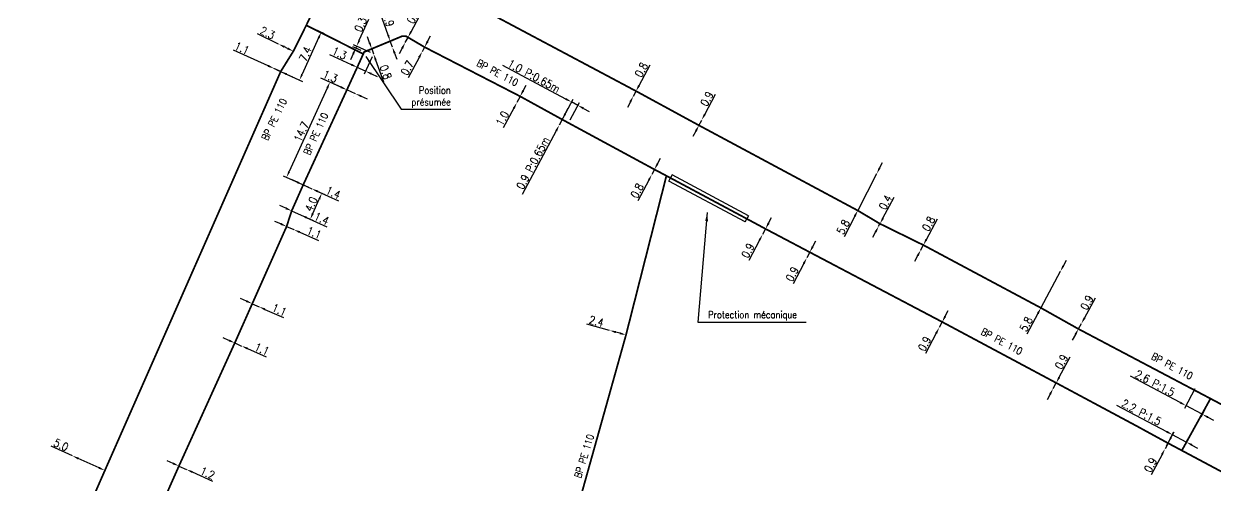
# Model space of a CAD drawing. Header units: millimetres. Extents: x 184998 to 186003, y 126995 to 128002.
# Drawn here: x 185366.9 to 185534.4, y 127104.7 to 127169.5 of the extents above; entities that cross this region are included whole.
import ezdxf
from ezdxf.enums import TextEntityAlignment as Align

# ---------------------------------------------------------------- set-up
doc = ezdxf.new("R2010")
doc.units = ezdxf.units.MM
doc.header["$PDMODE"] = 34
doc.linetypes.add('L_25_PE', pattern=[2000, 1000, 1000])
doc.layers.get('DEFPOINTS').update_dxf_attribs({"linetype": 'CONTINUOUS'})
doc.layers.add('L_150', color=1, linetype='CONTINUOUS')
doc.layers.add('L_420', color=7, linetype='CONTINUOUS')
doc.styles.get("Standard").update_dxf_attribs({"font": 'romans.shx', "width": 0.85})
doc.dimstyles.get("Standard").update_dxf_attribs({"dimtxt": 1.5, "dimasz": 1.2, "dimexe": 0.625, "dimexo": 0.625, "dimgap": 0.25, "dimtad": 1, "dimdec": 1, "dimzin": 0, "dimdsep": 46, "dimtxsty": 'Standard', "dimcen": -0.5, "dimadec": 0, "dimazin": 0, "dimtfac": 1, "dimtdec": 1, "dimtmove": 0, "dimatfit": 3, "dimfxl": 0, "dimtolj": 1, "dimtzin": 0, "dimarcsym": 0})

# ---------------------------------------------------------------- blocks, each defined once
blk = doc.blocks.new('*D859')
at = {"layer": 'DEFPOINTS', "color": 0, "linetype": 'Continuous', "transparency": 16777216}
for p in [(185449.23, 127126.46), (185449.23, 127126.46), (185451.54, 127125.82)]:
    blk.add_point(p, dxfattribs=at)
at = {"layer": 'L_150', "color": 0, "linetype": 'Continuous', "lineweight": -2, "transparency": 16777216}
for p, q in [((185449.23, 127126.46), (185446.02, 127127.34)), ((185450.67, 127126.06), (185450.1, 127126.22))]:
    blk.add_line(p, q, dxfattribs=at)
at = {"layer": 'L_150', "color": 0, "linetype": 'Continuous', "transparency": 16777216}
for points in [[(185450.14, 127126.36), (185450.06, 127126.07), (185449.23, 127126.46)], [(185450.71, 127126.2), (185450.63, 127125.91), (185451.54, 127125.82)]]:
    blk.add_solid(points, dxfattribs=at)
at = {"layer": 'L_150', "color": 0, "linetype": 'Continuous', "transparency": 16777216, "insert": (185447.39, 127127.74), "char_height": 1.125, "attachment_point": 5, "rotation": 344.6315}
blk.add_mtext('\\A1;2.4', dxfattribs=at)
blk = doc.blocks.new('*D1019')
at = {"layer": 'DEFPOINTS', "color": 0, "linetype": 'Continuous', "transparency": 16777216}
for p in [(185402.69, 127166.69), (185402.69, 127166.69), (185404.77, 127165.69)]:
    blk.add_point(p, dxfattribs=at)
at = {"layer": 'L_150', "color": 0, "linetype": 'Continuous', "lineweight": -2, "transparency": 16777216}
for p, q in [((185402.69, 127166.69), (185399.74, 127168.11)), ((185403.95, 127166.08), (185403.5, 127166.3))]:
    blk.add_line(p, q, dxfattribs=at)
at = {"layer": 'L_150', "color": 0, "linetype": 'Continuous', "transparency": 16777216}
for points in [[(185403.57, 127166.43), (185403.44, 127166.16), (185402.69, 127166.69)], [(185404.02, 127166.21), (185403.89, 127165.94), (185404.77, 127165.69)]]:
    blk.add_solid(points, dxfattribs=at)
at = {"layer": 'L_150', "color": 0, "linetype": 'Continuous', "transparency": 16777216, "insert": (185401.14, 127168.27), "char_height": 1.125, "attachment_point": 5, "rotation": 334.3141}
blk.add_mtext('\\A1;2.3', dxfattribs=at)
blk = doc.blocks.new('*D1021')
at = {"layer": 'DEFPOINTS', "color": 0, "linetype": 'Continuous', "transparency": 16777216}
for p in [(185406.55, 127169.34), (185402.04, 127163.26), (185405.64, 127161.63)]:
    blk.add_point(p, dxfattribs=at)
at = {"layer": 'L_150', "color": 0, "linetype": 'Continuous', "lineweight": -2, "transparency": 16777216}
for p, q in [((185406.98, 127169.14), (185409.12, 127168.18)), ((185408.32, 127167.55), (185406.01, 127162.45)), ((185402.46, 127163.07), (185406.06, 127161.44))]:
    blk.add_line(p, q, dxfattribs=at)
at = {"layer": 'L_150', "color": 0, "linetype": 'Continuous', "transparency": 16777216}
for points in [[(185408.18, 127167.61), (185408.46, 127167.49), (185408.69, 127168.37)], [(185405.87, 127162.51), (185406.14, 127162.39), (185405.64, 127161.63)]]:
    blk.add_solid(points, dxfattribs=at)
at = {"layer": 'L_150', "color": 0, "linetype": 'Continuous', "transparency": 16777216, "insert": (185406.47, 127165.29), "char_height": 1.125, "attachment_point": 5, "rotation": 65.6137}
blk.add_mtext('\\A1;7.4', dxfattribs=at)
blk = doc.blocks.new('*D1022')
at = {"layer": 'DEFPOINTS', "color": 0, "linetype": 'Continuous', "transparency": 16777216}
for p in [(185402.04, 127163.26), (185402.04, 127163.26), (185402.99, 127162.83)]:
    blk.add_point(p, dxfattribs=at)
at = {"layer": 'L_150', "color": 0, "linetype": 'Continuous', "lineweight": -2, "transparency": 16777216}
for p, q in [((185401.22, 127163.63), (185396.34, 127165.84)), ((185402.99, 127162.83), (185402.04, 127163.26)), ((185403.81, 127162.46), (185404.63, 127162.08))]:
    blk.add_line(p, q, dxfattribs=at)
at = {"layer": 'L_150', "color": 0, "linetype": 'Continuous', "transparency": 16777216}
for points in [[(185401.28, 127163.77), (185401.15, 127163.5), (185402.04, 127163.26)], [(185403.87, 127162.59), (185403.75, 127162.32), (185402.99, 127162.83)]]:
    blk.add_solid(points, dxfattribs=at)
at = {"layer": 'L_150', "color": 0, "linetype": 'Continuous', "transparency": 16777216, "insert": (185397.55, 127166.12), "char_height": 1.125, "attachment_point": 5, "rotation": 335.6137}
blk.add_mtext('\\A1;1.1', dxfattribs=at)
blk = doc.blocks.new('*D1023')
at = {"layer": 'DEFPOINTS', "color": 0, "linetype": 'Continuous', "transparency": 16777216}
for p in [(185373.71, 127108.83), (185373.71, 127108.83), (185378.27, 127106.78)]:
    blk.add_point(p, dxfattribs=at)
at = {"layer": 'L_150', "color": 0, "linetype": 'Continuous', "lineweight": -2, "transparency": 16777216}
for p, q in [((185373.71, 127108.83), (185370.72, 127110.17)), ((185377.45, 127107.15), (185374.53, 127108.46))]:
    blk.add_line(p, q, dxfattribs=at)
at = {"layer": 'L_150', "color": 0, "linetype": 'Continuous', "transparency": 16777216}
for points in [[(185374.59, 127108.59), (185374.47, 127108.32), (185373.71, 127108.83)], [(185377.51, 127107.28), (185377.39, 127107.01), (185378.27, 127106.78)]]:
    blk.add_solid(points, dxfattribs=at)
at = {"layer": 'L_150', "color": 0, "linetype": 'Continuous', "transparency": 16777216, "insert": (185372.11, 127110.37), "char_height": 1.125, "attachment_point": 5, "rotation": 335.8334}
blk.add_mtext('\\A1;5.0', dxfattribs=at)
blk = doc.blocks.new('*D1028')
at = {"layer": 'DEFPOINTS', "color": 0, "linetype": 'Continuous', "transparency": 16777216}
for p in [(185413.67, 127166.4), (185414.73, 127165.58), (185416.04, 127165.31)]:
    blk.add_point(p, dxfattribs=at)
at = {"layer": 'L_150', "color": 0, "linetype": 'Continuous', "lineweight": -2, "transparency": 16777216}
for p, q in [((185414.04, 127167.22), (185415.4, 127170.2)), ((185414.31, 127165.77), (185413.12, 127166.32)), ((185415.61, 127165.51), (185413.24, 127166.59)), ((185413.54, 127166.12), (185413.67, 127166.4)), ((185413.17, 127165.3), (185412.8, 127164.49))]:
    blk.add_line(p, q, dxfattribs=at)
at = {"layer": 'L_150', "color": 0, "linetype": 'Continuous', "transparency": 16777216}
for points in [[(185413.91, 127167.28), (185414.18, 127167.15), (185413.67, 127166.4)], [(185413.03, 127165.37), (185413.31, 127165.24), (185413.54, 127166.12)]]:
    blk.add_solid(points, dxfattribs=at)
at = {"layer": 'L_150', "color": 0, "linetype": 'Continuous', "transparency": 16777216, "insert": (185414.23, 127169.43), "char_height": 1.125, "attachment_point": 5, "rotation": 65.4596}
blk.add_mtext('\\A1;0.3', dxfattribs=at)
blk = doc.blocks.new('*D1029')
at = {"layer": 'DEFPOINTS', "color": 0, "linetype": 'Continuous', "transparency": 16777216}
for p in [(185414.61, 127165.3), (185416.04, 127165.31), (185414.93, 127162.88)]:
    blk.add_point(p, dxfattribs=at)
at = {"layer": 'L_150', "color": 0, "linetype": 'Continuous', "lineweight": -2, "transparency": 16777216}
for p, q in [((185412.93, 127163.79), (185409.91, 127165.17)), ((185414.41, 127164.88), (185413.55, 127162.99)), ((185415.85, 127164.89), (185414.73, 127162.45)), ((185414.93, 127162.88), (185413.75, 127163.42)), ((185415.75, 127162.51), (185416.57, 127162.13))]:
    blk.add_line(p, q, dxfattribs=at)
at = {"layer": 'L_150', "color": 0, "linetype": 'Continuous', "transparency": 16777216}
for points in [[(185412.99, 127163.93), (185412.87, 127163.66), (185413.75, 127163.42)], [(185415.81, 127162.64), (185415.69, 127162.37), (185414.93, 127162.88)]]:
    blk.add_solid(points, dxfattribs=at)
at = {"layer": 'L_150', "color": 0, "linetype": 'Continuous', "transparency": 16777216, "insert": (185411.24, 127165.39), "char_height": 1.125, "attachment_point": 5, "rotation": 335.4596}
blk.add_mtext('\\A1;1.3', dxfattribs=at)
blk = doc.blocks.new('*D1030')
at = {"layer": 'DEFPOINTS', "color": 0, "linetype": 'Continuous', "transparency": 16777216}
for p in [(185415.79, 127166.02), (185416.04, 127165.31), (185416.04, 127165.31)]:
    blk.add_point(p, dxfattribs=at)
at = {"layer": 'L_150', "color": 0, "linetype": 'Continuous', "lineweight": -2, "transparency": 16777216}
for p, q in [((185415.49, 127166.87), (185415.19, 127167.72)), ((185415.79, 127166.02), (185416.04, 127165.31)), ((185416.34, 127164.47), (185417.44, 127161.38))]:
    blk.add_line(p, q, dxfattribs=at)
at = {"layer": 'L_150', "color": 0, "linetype": 'Continuous', "transparency": 16777216}
for points in [[(185415.63, 127166.92), (185415.35, 127166.82), (185415.79, 127166.02)], [(185416.48, 127164.52), (185416.2, 127164.41), (185416.04, 127165.31)]]:
    blk.add_solid(points, dxfattribs=at)
at = {"layer": 'L_150', "color": 0, "linetype": 'Continuous', "transparency": 16777216, "insert": (185417.75, 127162.75), "char_height": 1.125, "attachment_point": 5, "rotation": 289.5644}
blk.add_mtext('\\A1;0.8', dxfattribs=at)
blk = doc.blocks.new('*D1031')
at = {"layer": 'DEFPOINTS', "color": 0, "linetype": 'Continuous', "transparency": 16777216}
for p in [(185420.89, 127167.63), (185420.49, 127166.9), (185420.49, 127166.9)]:
    blk.add_point(p, dxfattribs=at)
at = {"layer": 'L_150', "color": 0, "linetype": 'Continuous', "lineweight": -2, "transparency": 16777216}
for p, q in [((185421.31, 127168.42), (185422.87, 127171.3)), ((185420.49, 127166.9), (185420.89, 127167.63)), ((185420.07, 127166.1), (185419.64, 127165.31))]:
    blk.add_line(p, q, dxfattribs=at)
at = {"layer": 'L_150', "color": 0, "linetype": 'Continuous', "transparency": 16777216}
for points in [[(185421.18, 127168.49), (185421.44, 127168.35), (185420.89, 127167.63)], [(185419.93, 127166.17), (185420.2, 127166.03), (185420.49, 127166.9)]]:
    blk.add_solid(points, dxfattribs=at)
at = {"layer": 'L_150', "color": 0, "linetype": 'Continuous', "transparency": 16777216, "insert": (185421.64, 127170.61), "char_height": 1.125, "attachment_point": 5, "rotation": 61.6912}
blk.add_mtext('\\A1;0.8', dxfattribs=at)
blk = doc.blocks.new('*D1032')
at = {"layer": 'DEFPOINTS', "color": 0, "linetype": 'Continuous', "transparency": 16777216}
for p in [(185418.39, 127167.1), (185418.69, 127166.26), (185418.69, 127166.26)]:
    blk.add_point(p, dxfattribs=at)
at = {"layer": 'L_150', "color": 0, "linetype": 'Continuous', "lineweight": -2, "transparency": 16777216}
for p, q in [((185418.09, 127167.95), (185417.01, 127171)), ((185418.69, 127166.26), (185418.39, 127167.1)), ((185419, 127165.41), (185419.3, 127164.56))]:
    blk.add_line(p, q, dxfattribs=at)
at = {"layer": 'L_150', "color": 0, "linetype": 'Continuous', "transparency": 16777216}
for points in [[(185418.23, 127168), (185417.95, 127167.9), (185418.39, 127167.1)], [(185419.14, 127165.46), (185418.85, 127165.36), (185418.69, 127166.26)]]:
    blk.add_solid(points, dxfattribs=at)
at = {"layer": 'L_150', "color": 0, "linetype": 'Continuous', "transparency": 16777216, "insert": (185418.11, 127170.15), "char_height": 1.125, "attachment_point": 5, "rotation": 289.5644}
blk.add_mtext('\\A1;0.9', dxfattribs=at)
blk = doc.blocks.new('*D1033')
at = {"layer": 'DEFPOINTS', "color": 0, "linetype": 'Continuous', "transparency": 16777216}
for p in [(185422.87, 127165.61), (185422.87, 127165.61), (185423.22, 127166.26)]:
    blk.add_point(p, dxfattribs=at)
at = {"layer": 'L_150', "color": 0, "linetype": 'Continuous', "lineweight": -2, "transparency": 16777216}
for p, q in [((185423.65, 127167.05), (185424.07, 127167.84)), ((185423.22, 127166.26), (185422.87, 127165.61)), ((185422.45, 127164.82), (185420.89, 127161.93))]:
    blk.add_line(p, q, dxfattribs=at)
at = {"layer": 'L_150', "color": 0, "linetype": 'Continuous', "transparency": 16777216}
for points in [[(185423.51, 127167.12), (185423.78, 127166.98), (185423.22, 127166.26)], [(185422.31, 127164.89), (185422.58, 127164.75), (185422.87, 127165.61)]]:
    blk.add_solid(points, dxfattribs=at)
at = {"layer": 'L_150', "color": 0, "linetype": 'Continuous', "transparency": 16777216, "insert": (185420.8, 127163.34), "char_height": 1.125, "attachment_point": 5, "rotation": 61.6912}
blk.add_mtext('\\A1;0.7', dxfattribs=at)
blk = doc.blocks.new('*D1034')
at = {"layer": 'DEFPOINTS', "color": 0, "linetype": 'Continuous', "transparency": 16777216}
for p in [(185412.3, 127160.26), (185403.81, 127147.96), (185407.38, 127146.35)]:
    blk.add_point(p, dxfattribs=at)
at = {"layer": 'L_150', "color": 0, "linetype": 'Continuous', "lineweight": -2, "transparency": 16777216}
for p, q in [((185409.54, 127160.51), (185404.18, 127148.78)), ((185411.87, 127160.45), (185409.49, 127161.52)), ((185406.95, 127146.54), (185403.38, 127148.15))]:
    blk.add_line(p, q, dxfattribs=at)
at = {"layer": 'L_150', "color": 0, "linetype": 'Continuous', "transparency": 16777216}
for points in [[(185409.4, 127160.58), (185409.68, 127160.45), (185409.91, 127161.33)], [(185404.05, 127148.84), (185404.32, 127148.72), (185403.81, 127147.96)]]:
    blk.add_solid(points, dxfattribs=at)
at = {"layer": 'L_150', "color": 0, "linetype": 'Continuous', "transparency": 16777216, "insert": (185405.91, 127154.38), "char_height": 1.125, "attachment_point": 5, "rotation": 65.4596}
blk.add_mtext('\\A1;14.7', dxfattribs=at)
blk = doc.blocks.new('*D1035')
at = {"layer": 'DEFPOINTS', "color": 0, "linetype": 'Continuous', "transparency": 16777216}
for p in [(185412.3, 127160.26), (185413.49, 127159.72), (185413.49, 127159.72)]:
    blk.add_point(p, dxfattribs=at)
at = {"layer": 'L_150', "color": 0, "linetype": 'Continuous', "lineweight": -2, "transparency": 16777216}
for p, q in [((185411.48, 127160.63), (185408.62, 127161.92)), ((185412.11, 127159.83), (185412.11, 127159.83)), ((185413.49, 127159.72), (185412.3, 127160.26)), ((185413.29, 127159.29), (185413.29, 127159.29)), ((185414.31, 127159.35), (185415.13, 127158.98))]:
    blk.add_line(p, q, dxfattribs=at)
at = {"layer": 'L_150', "color": 0, "linetype": 'Continuous', "transparency": 16777216}
for points in [[(185411.54, 127160.76), (185411.42, 127160.49), (185412.3, 127160.26)], [(185414.37, 127159.49), (185414.25, 127159.22), (185413.49, 127159.72)]]:
    blk.add_solid(points, dxfattribs=at)
at = {"layer": 'L_150', "color": 0, "linetype": 'Continuous', "transparency": 16777216, "insert": (185409.95, 127162.14), "char_height": 1.125, "attachment_point": 5, "rotation": 335.7498}
blk.add_mtext('\\A1;1.3', dxfattribs=at)
blk = doc.blocks.new('*D1036')
at = {"layer": 'DEFPOINTS', "color": 0, "linetype": 'Continuous', "transparency": 16777216}
for p in [(185406.15, 127146.9), (185407.38, 127146.35), (185407.38, 127146.35)]:
    blk.add_point(p, dxfattribs=at)
at = {"layer": 'L_150', "color": 0, "linetype": 'Continuous', "lineweight": -2, "transparency": 16777216}
for p, q in [((185405.33, 127147.27), (185404.51, 127147.64)), ((185406.15, 127146.9), (185407.38, 127146.35)), ((185408.2, 127145.98), (185411.11, 127144.67))]:
    blk.add_line(p, q, dxfattribs=at)
at = {"layer": 'L_150', "color": 0, "linetype": 'Continuous', "transparency": 16777216}
for points in [[(185405.39, 127147.41), (185405.27, 127147.14), (185406.15, 127146.9)], [(185408.26, 127146.12), (185408.14, 127145.84), (185407.38, 127146.35)]]:
    blk.add_solid(points, dxfattribs=at)
at = {"layer": 'L_150', "color": 0, "linetype": 'Continuous', "transparency": 16777216, "insert": (185410.37, 127145.82), "char_height": 1.125, "attachment_point": 5, "rotation": 335.7498}
blk.add_mtext('\\A1;1.4', dxfattribs=at)
blk = doc.blocks.new('*D1037')
at = {"layer": 'DEFPOINTS', "color": 0, "linetype": 'Continuous', "transparency": 16777216}
for p in [(185407.38, 127146.35), (185408.77, 127145.72), (185404.53, 127143.25)]:
    blk.add_point(p, dxfattribs=at)
at = {"layer": 'L_150', "color": 0, "linetype": 'Continuous', "lineweight": -2, "transparency": 16777216}
for p, q in [((185407.81, 127146.16), (185409.2, 127145.53)), ((185407.51, 127142.89), (185408.4, 127144.9)), ((185404.95, 127143.06), (185407.57, 127141.88))]:
    blk.add_line(p, q, dxfattribs=at)
at = {"layer": 'L_150', "color": 0, "linetype": 'Continuous', "transparency": 16777216}
for points in [[(185408.27, 127144.96), (185408.54, 127144.84), (185408.77, 127145.72)], [(185407.37, 127142.95), (185407.65, 127142.83), (185407.14, 127142.07)]]:
    blk.add_solid(points, dxfattribs=at)
at = {"layer": 'L_150', "color": 0, "linetype": 'Continuous', "transparency": 16777216, "insert": (185407.27, 127144.2), "char_height": 1.125, "attachment_point": 5, "rotation": 66.026}
blk.add_mtext('\\A1;4.0', dxfattribs=at)
blk = doc.blocks.new('*D1038')
at = {"layer": 'DEFPOINTS', "color": 0, "linetype": 'Continuous', "transparency": 16777216}
for p in [(185404.53, 127143.25), (185405.76, 127142.69), (185405.76, 127142.69)]:
    blk.add_point(p, dxfattribs=at)
at = {"layer": 'L_150', "color": 0, "linetype": 'Continuous', "lineweight": -2, "transparency": 16777216}
for p, q in [((185403.7, 127143.62), (185402.88, 127143.99)), ((185404.53, 127143.25), (185405.76, 127142.69)), ((185406.58, 127142.33), (185409.48, 127141.02))]:
    blk.add_line(p, q, dxfattribs=at)
at = {"layer": 'L_150', "color": 0, "linetype": 'Continuous', "transparency": 16777216}
for points in [[(185403.77, 127143.76), (185403.64, 127143.48), (185404.53, 127143.25)], [(185406.64, 127142.46), (185406.52, 127142.19), (185405.76, 127142.69)]]:
    blk.add_solid(points, dxfattribs=at)
at = {"layer": 'L_150', "color": 0, "linetype": 'Continuous', "transparency": 16777216, "insert": (185408.75, 127142.17), "char_height": 1.125, "attachment_point": 5, "rotation": 335.7498}
blk.add_mtext('\\A1;1.4', dxfattribs=at)
blk = doc.blocks.new('*D1039')
at = {"layer": 'DEFPOINTS', "color": 0, "linetype": 'Continuous', "transparency": 16777216}
for p in [(185403.82, 127141.06), (185404.83, 127140.62), (185404.83, 127140.62)]:
    blk.add_point(p, dxfattribs=at)
at = {"layer": 'L_150', "color": 0, "linetype": 'Continuous', "lineweight": -2, "transparency": 16777216}
for p, q in [((185403, 127141.42), (185402.18, 127141.78)), ((185403.82, 127141.06), (185404.83, 127140.62)), ((185405.66, 127140.26), (185408.28, 127139.1))]:
    blk.add_line(p, q, dxfattribs=at)
at = {"layer": 'L_150', "color": 0, "linetype": 'Continuous', "transparency": 16777216}
for points in [[(185403.06, 127141.56), (185402.94, 127141.28), (185403.82, 127141.06)], [(185405.72, 127140.39), (185405.6, 127140.12), (185404.83, 127140.62)]]:
    blk.add_solid(points, dxfattribs=at)
at = {"layer": 'L_150', "color": 0, "linetype": 'Continuous', "transparency": 16777216, "insert": (185407.68, 127140.19), "char_height": 1.125, "attachment_point": 5, "rotation": 336.3351}
blk.add_mtext('\\A1;1.1', dxfattribs=at)
blk = doc.blocks.new('*D1040')
at = {"layer": 'DEFPOINTS', "color": 0, "linetype": 'Continuous', "transparency": 16777216}
for p in [(185398.99, 127130.21), (185399.95, 127129.78), (185399.95, 127129.78)]:
    blk.add_point(p, dxfattribs=at)
at = {"layer": 'L_150', "color": 0, "linetype": 'Continuous', "lineweight": -2, "transparency": 16777216}
for p, q in [((185398.17, 127130.58), (185397.34, 127130.94)), ((185398.99, 127130.21), (185399.95, 127129.78)), ((185400.77, 127129.41), (185403.39, 127128.25))]:
    blk.add_line(p, q, dxfattribs=at)
at = {"layer": 'L_150', "color": 0, "linetype": 'Continuous', "transparency": 16777216}
for points in [[(185398.23, 127130.71), (185398.11, 127130.44), (185398.99, 127130.21)], [(185400.83, 127129.55), (185400.71, 127129.28), (185399.95, 127129.78)]]:
    blk.add_solid(points, dxfattribs=at)
at = {"layer": 'L_150', "color": 0, "linetype": 'Continuous', "transparency": 16777216, "insert": (185402.8, 127129.33), "char_height": 1.125, "attachment_point": 5, "rotation": 335.9511}
blk.add_mtext('\\A1;1.1', dxfattribs=at)
blk = doc.blocks.new('*D1072')
at = {"layer": 'DEFPOINTS', "color": 0, "linetype": 'Continuous', "transparency": 16777216}
for p in [(185388.68, 127107.4), (185389.73, 127106.93), (185389.73, 127106.93)]:
    blk.add_point(p, dxfattribs=at)
at = {"layer": 'L_150', "color": 0, "linetype": 'Continuous', "lineweight": -2, "transparency": 16777216}
for p, q in [((185387.86, 127107.77), (185387.03, 127108.14)), ((185388.68, 127107.4), (185389.73, 127106.93)), ((185390.55, 127106.56), (185393.41, 127105.27))]:
    blk.add_line(p, q, dxfattribs=at)
at = {"layer": 'L_150', "color": 0, "linetype": 'Continuous', "transparency": 16777216}
for points in [[(185387.92, 127107.9), (185387.79, 127107.63), (185388.68, 127107.4)], [(185390.61, 127106.69), (185390.48, 127106.42), (185389.73, 127106.93)]]:
    blk.add_solid(points, dxfattribs=at)
at = {"layer": 'L_150', "color": 0, "linetype": 'Continuous', "transparency": 16777216, "insert": (185392.7, 127106.41), "char_height": 1.125, "attachment_point": 5, "rotation": 335.7844}
blk.add_mtext('\\A1;1.2', dxfattribs=at)
blk = doc.blocks.new('*D1268')
at = {"layer": 'DEFPOINTS', "color": 0, "linetype": 'Continuous', "transparency": 16777216}
for p in [(185396.53, 127124.69), (185397.49, 127124.26), (185397.49, 127124.26)]:
    blk.add_point(p, dxfattribs=at)
at = {"layer": 'L_150', "color": 0, "linetype": 'Continuous', "lineweight": -2, "transparency": 16777216}
for p, q in [((185395.71, 127125.05), (185394.88, 127125.41)), ((185396.53, 127124.69), (185397.49, 127124.26)), ((185398.32, 127123.9), (185400.94, 127122.75))]:
    blk.add_line(p, q, dxfattribs=at)
at = {"layer": 'L_150', "color": 0, "linetype": 'Continuous', "transparency": 16777216}
for points in [[(185395.77, 127125.19), (185395.65, 127124.91), (185396.53, 127124.69)], [(185398.38, 127124.04), (185398.26, 127123.77), (185397.49, 127124.26)]]:
    blk.add_solid(points, dxfattribs=at)
at = {"layer": 'L_150', "color": 0, "linetype": 'Continuous', "transparency": 16777216, "insert": (185400.34, 127123.83), "char_height": 1.125, "attachment_point": 5, "rotation": 336.2793}
blk.add_mtext('\\A1;1.1', dxfattribs=at)
blk = doc.blocks.new('*D1294')
at = {"layer": 'DEFPOINTS', "color": 0, "linetype": 'Continuous', "transparency": 16777216}
for p in [(185436.66, 127159.34), (185436.19, 127158.46), (185436.19, 127158.46)]:
    blk.add_point(p, dxfattribs=at)
at = {"layer": 'L_150', "color": 0, "linetype": 'Continuous', "lineweight": -2, "transparency": 16777216}
for p, q in [((185437.08, 127160.14), (185437.5, 127160.93)), ((185436.66, 127159.34), (185436.19, 127158.46)), ((185435.76, 127157.67), (185434.29, 127154.9))]:
    blk.add_line(p, q, dxfattribs=at)
at = {"layer": 'L_150', "color": 0, "linetype": 'Continuous', "transparency": 16777216}
for points in [[(185436.95, 127160.21), (185437.21, 127160.07), (185436.66, 127159.34)], [(185435.63, 127157.74), (185435.9, 127157.6), (185436.19, 127158.46)]]:
    blk.add_solid(points, dxfattribs=at)
at = {"layer": 'L_150', "color": 0, "linetype": 'Continuous', "transparency": 16777216, "insert": (185434.15, 127156.24), "char_height": 1.125, "attachment_point": 5, "rotation": 61.9415}
blk.add_mtext('\\A1;1.0', dxfattribs=at)
blk = doc.blocks.new('*D1295')
at = {"layer": 'DEFPOINTS', "color": 0, "linetype": 'Continuous', "transparency": 16777216}
for p in [(185442.15, 127155.3), (185442.15, 127155.3), (185442.57, 127156.09)]:
    blk.add_point(p, dxfattribs=at)
at = {"layer": 'L_150', "color": 0, "linetype": 'Continuous', "lineweight": -2, "transparency": 16777216}
for p, q in [((185442.99, 127156.88), (185443.42, 127157.68)), ((185442.57, 127156.09), (185442.15, 127155.3)), ((185441.73, 127154.5), (185436.96, 127145.53))]:
    blk.add_line(p, q, dxfattribs=at)
at = {"layer": 'L_150', "color": 0, "linetype": 'Continuous', "transparency": 16777216}
for points in [[(185441.59, 127154.57), (185441.86, 127154.43), (185442.15, 127155.3)], [(185442.86, 127156.95), (185443.13, 127156.81), (185442.57, 127156.09)]]:
    blk.add_solid(points, dxfattribs=at)
at = {"layer": 'L_150', "color": 0, "linetype": 'Continuous', "transparency": 16777216, "insert": (185438.47, 127149.97), "char_height": 1.125, "attachment_point": 5, "rotation": 61.9965}
blk.add_mtext('\\A1;0.9 P:0.65m', dxfattribs=at)
blk = doc.blocks.new('*D1296')
at = {"layer": 'DEFPOINTS', "color": 0, "linetype": 'Continuous', "transparency": 16777216}
for p in [(185443.88, 127158.55), (185442.15, 127155.3), (185443.45, 127155.62)]:
    blk.add_point(p, dxfattribs=at)
at = {"layer": 'L_150', "color": 0, "linetype": 'Continuous', "lineweight": -2, "transparency": 16777216}
for p, q in [((185443.08, 127158.97), (185434.24, 127163.67)), ((185442.37, 127155.71), (185444.1, 127158.96)), ((185443.67, 127156.03), (185444.98, 127158.49)), ((185444.76, 127158.08), (185443.88, 127158.55)), ((185445.55, 127157.65), (185446.35, 127157.23))]:
    blk.add_line(p, q, dxfattribs=at)
at = {"layer": 'L_150', "color": 0, "linetype": 'Continuous', "transparency": 16777216}
for points in [[(185443.15, 127159.1), (185443.01, 127158.84), (185443.88, 127158.55)], [(185445.62, 127157.79), (185445.48, 127157.52), (185444.76, 127158.08)]]:
    blk.add_solid(points, dxfattribs=at)
at = {"layer": 'L_150', "color": 0, "linetype": 'Continuous', "transparency": 16777216, "insert": (185438.61, 127162.19), "char_height": 1.125, "attachment_point": 5, "rotation": 331.9965}
blk.add_mtext('\\A1;1.0 P:0.65m', dxfattribs=at)
blk = doc.blocks.new('*D1297')
at = {"layer": 'DEFPOINTS', "color": 0, "linetype": 'Continuous', "transparency": 16777216}
for p in [(185455.54, 127149.07), (185455.17, 127148.36), (185455.17, 127148.36)]:
    blk.add_point(p, dxfattribs=at)
at = {"layer": 'L_150', "color": 0, "linetype": 'Continuous', "lineweight": -2, "transparency": 16777216}
for p, q in [((185455.97, 127149.87), (185456.39, 127150.66)), ((185455.54, 127149.07), (185455.17, 127148.36)), ((185454.75, 127147.57), (185453.2, 127144.68))]:
    blk.add_line(p, q, dxfattribs=at)
at = {"layer": 'L_150', "color": 0, "linetype": 'Continuous', "transparency": 16777216}
for points in [[(185455.84, 127149.94), (185456.1, 127149.79), (185455.54, 127149.07)], [(185454.61, 127147.64), (185454.88, 127147.5), (185455.17, 127148.36)]]:
    blk.add_solid(points, dxfattribs=at)
at = {"layer": 'L_150', "color": 0, "linetype": 'Continuous', "transparency": 16777216, "insert": (185453.1, 127146.08), "char_height": 1.125, "attachment_point": 5, "rotation": 61.9501}
blk.add_mtext('\\A1;0.8', dxfattribs=at)
blk = doc.blocks.new('*D1298')
at = {"layer": 'DEFPOINTS', "color": 0, "linetype": 'Continuous', "transparency": 16777216}
for p in [(185471.16, 127140.72), (185470.74, 127139.93), (185470.74, 127139.93)]:
    blk.add_point(p, dxfattribs=at)
at = {"layer": 'L_150', "color": 0, "linetype": 'Continuous', "lineweight": -2, "transparency": 16777216}
for p, q in [((185471.59, 127141.52), (185472.01, 127142.31)), ((185471.16, 127140.72), (185470.74, 127139.93)), ((185470.31, 127139.14), (185468.79, 127136.29))]:
    blk.add_line(p, q, dxfattribs=at)
at = {"layer": 'L_150', "color": 0, "linetype": 'Continuous', "transparency": 16777216}
for points in [[(185471.45, 127141.59), (185471.72, 127141.45), (185471.16, 127140.72)], [(185470.18, 127139.21), (185470.44, 127139.07), (185470.74, 127139.93)]]:
    blk.add_solid(points, dxfattribs=at)
at = {"layer": 'L_150', "color": 0, "linetype": 'Continuous', "transparency": 16777216, "insert": (185468.67, 127137.67), "char_height": 1.125, "attachment_point": 5, "rotation": 61.832}
blk.add_mtext('\\A1;0.9', dxfattribs=at)
blk = doc.blocks.new('*D1299')
at = {"layer": 'DEFPOINTS', "color": 0, "linetype": 'Continuous', "transparency": 16777216}
for p in [(185477.38, 127137.44), (185476.95, 127136.64), (185476.95, 127136.64)]:
    blk.add_point(p, dxfattribs=at)
at = {"layer": 'L_150', "color": 0, "linetype": 'Continuous', "lineweight": -2, "transparency": 16777216}
for p, q in [((185477.8, 127138.23), (185478.22, 127139.03)), ((185477.38, 127137.44), (185476.95, 127136.64)), ((185476.53, 127135.85), (185475.03, 127132.99))]:
    blk.add_line(p, q, dxfattribs=at)
at = {"layer": 'L_150', "color": 0, "linetype": 'Continuous', "transparency": 16777216}
for points in [[(185477.66, 127138.3), (185477.93, 127138.16), (185477.38, 127137.44)], [(185476.4, 127135.92), (185476.67, 127135.78), (185476.95, 127136.64)]]:
    blk.add_solid(points, dxfattribs=at)
at = {"layer": 'L_150', "color": 0, "linetype": 'Continuous', "transparency": 16777216, "insert": (185474.91, 127134.37), "char_height": 1.125, "attachment_point": 5, "rotation": 62.1759}
blk.add_mtext('\\A1;0.9', dxfattribs=at)
blk = doc.blocks.new('*D1300')
at = {"layer": 'DEFPOINTS', "color": 0, "linetype": 'Continuous', "transparency": 16777216}
for p in [(185495.57, 127126.85), (185495.57, 127126.85), (185496, 127127.64)]:
    blk.add_point(p, dxfattribs=at)
at = {"layer": 'L_150', "color": 0, "linetype": 'Continuous', "lineweight": -2, "transparency": 16777216}
for p, q in [((185496.42, 127128.44), (185496.84, 127129.23)), ((185496, 127127.64), (185495.57, 127126.85)), ((185495.15, 127126.05), (185493.64, 127123.2))]:
    blk.add_line(p, q, dxfattribs=at)
at = {"layer": 'L_150', "color": 0, "linetype": 'Continuous', "transparency": 16777216}
for points in [[(185496.28, 127128.51), (185496.55, 127128.37), (185496, 127127.64)], [(185495.02, 127126.12), (185495.28, 127125.98), (185495.57, 127126.85)]]:
    blk.add_solid(points, dxfattribs=at)
at = {"layer": 'L_150', "color": 0, "linetype": 'Continuous', "transparency": 16777216, "insert": (185493.52, 127124.58), "char_height": 1.125, "attachment_point": 5, "rotation": 62.0581}
blk.add_mtext('\\A1;0.9', dxfattribs=at)
blk = doc.blocks.new('*D1301')
at = {"layer": 'DEFPOINTS', "color": 0, "linetype": 'Continuous', "transparency": 16777216}
for p in [(185512.02, 127119.08), (185511.59, 127118.28), (185511.59, 127118.28)]:
    blk.add_point(p, dxfattribs=at)
at = {"layer": 'L_150', "color": 0, "linetype": 'Continuous', "lineweight": -2, "transparency": 16777216}
for p, q in [((185512.44, 127119.87), (185513.97, 127122.72)), ((185511.59, 127118.28), (185512.02, 127119.08)), ((185511.17, 127117.49), (185510.74, 127116.7))]:
    blk.add_line(p, q, dxfattribs=at)
at = {"layer": 'L_150', "color": 0, "linetype": 'Continuous', "transparency": 16777216}
for points in [[(185512.31, 127119.94), (185512.58, 127119.8), (185512.02, 127119.08)], [(185511.03, 127117.56), (185511.3, 127117.42), (185511.59, 127118.28)]]:
    blk.add_solid(points, dxfattribs=at)
at = {"layer": 'L_150', "color": 0, "linetype": 'Continuous', "transparency": 16777216, "insert": (185512.76, 127122.04), "char_height": 1.125, "attachment_point": 5, "rotation": 61.7424}
blk.add_mtext('\\A1;0.9', dxfattribs=at)
blk = doc.blocks.new('*D1306')
at = {"layer": 'DEFPOINTS', "color": 0, "linetype": 'Continuous', "transparency": 16777216}
for p in [(185515.56, 127127.41), (185515.56, 127127.41), (185515.15, 127126.66)]:
    blk.add_point(p, dxfattribs=at)
at = {"layer": 'L_150', "color": 0, "linetype": 'Continuous', "lineweight": -2, "transparency": 16777216}
for p, q in [((185516, 127128.19), (185517.56, 127131.02)), ((185515.15, 127126.66), (185515.56, 127127.41)), ((185514.72, 127125.87), (185514.28, 127125.09))]:
    blk.add_line(p, q, dxfattribs=at)
at = {"layer": 'L_150', "color": 0, "linetype": 'Continuous', "transparency": 16777216}
for points in [[(185515.87, 127128.27), (185516.13, 127128.12), (185515.56, 127127.41)], [(185514.59, 127125.95), (185514.85, 127125.8), (185515.15, 127126.66)]]:
    blk.add_solid(points, dxfattribs=at)
at = {"layer": 'L_150', "color": 0, "linetype": 'Continuous', "transparency": 16777216, "insert": (185516.34, 127130.36), "char_height": 1.125, "attachment_point": 5, "rotation": 61.1016}
blk.add_mtext('\\A1;0.9', dxfattribs=at)
blk = doc.blocks.new('*D1307')
at = {"layer": 'DEFPOINTS', "color": 0, "linetype": 'Continuous', "transparency": 16777216}
for p in [(185512.6, 127134.74), (185512.6, 127134.74), (185509.87, 127129.62)]:
    blk.add_point(p, dxfattribs=at)
at = {"layer": 'L_150', "color": 0, "linetype": 'Continuous', "lineweight": -2, "transparency": 16777216}
for p, q in [((185513.03, 127135.53), (185513.45, 127136.33)), ((185512.6, 127134.74), (185509.87, 127129.62)), ((185509.45, 127128.83), (185507.9, 127125.94))]:
    blk.add_line(p, q, dxfattribs=at)
at = {"layer": 'L_150', "color": 0, "linetype": 'Continuous', "transparency": 16777216}
for points in [[(185512.9, 127135.6), (185513.16, 127135.46), (185512.6, 127134.74)], [(185509.31, 127128.9), (185509.58, 127128.76), (185509.87, 127129.62)]]:
    blk.add_solid(points, dxfattribs=at)
at = {"layer": 'L_150', "color": 0, "linetype": 'Continuous', "transparency": 16777216, "insert": (185507.8, 127127.34), "char_height": 1.125, "attachment_point": 5, "rotation": 61.895}
blk.add_mtext('\\A1;5.8', dxfattribs=at)
blk = doc.blocks.new('*D1308')
at = {"layer": 'DEFPOINTS', "color": 0, "linetype": 'Continuous', "transparency": 16777216}
for p in [(185492.97, 127137.74), (185492.97, 127137.74), (185493.34, 127138.45)]:
    blk.add_point(p, dxfattribs=at)
at = {"layer": 'L_150', "color": 0, "linetype": 'Continuous', "lineweight": -2, "transparency": 16777216}
for p, q in [((185493.77, 127139.24), (185495.32, 127142.14)), ((185492.54, 127136.95), (185492.12, 127136.16)), ((185492.97, 127137.74), (185493.34, 127138.45))]:
    blk.add_line(p, q, dxfattribs=at)
at = {"layer": 'L_150', "color": 0, "linetype": 'Continuous', "transparency": 16777216}
for points in [[(185493.64, 127139.31), (185493.9, 127139.17), (185493.34, 127138.45)], [(185492.41, 127137.02), (185492.68, 127136.88), (185492.97, 127137.74)]]:
    blk.add_solid(points, dxfattribs=at)
at = {"layer": 'L_150', "color": 0, "linetype": 'Continuous', "transparency": 16777216, "insert": (185494.09, 127141.44), "char_height": 1.125, "attachment_point": 5, "rotation": 61.8643}
blk.add_mtext('\\A1;0.8', dxfattribs=at)
blk = doc.blocks.new('*D1309')
at = {"layer": 'DEFPOINTS', "color": 0, "linetype": 'Continuous', "transparency": 16777216}
for p in [(185487.06, 127141.09), (185487.06, 127141.09), (185487.25, 127141.44)]:
    blk.add_point(p, dxfattribs=at)
at = {"layer": 'L_150', "color": 0, "linetype": 'Continuous', "lineweight": -2, "transparency": 16777216}
for p, q in [((185487.67, 127142.23), (185489.24, 127145.16)), ((185486.64, 127140.29), (185486.21, 127139.5)), ((185487.06, 127141.09), (185487.25, 127141.44))]:
    blk.add_line(p, q, dxfattribs=at)
at = {"layer": 'L_150', "color": 0, "linetype": 'Continuous', "transparency": 16777216}
for points in [[(185487.54, 127142.3), (185487.81, 127142.16), (185487.25, 127141.44)], [(185486.5, 127140.36), (185486.77, 127140.22), (185487.06, 127141.09)]]:
    blk.add_solid(points, dxfattribs=at)
at = {"layer": 'L_150', "color": 0, "linetype": 'Continuous', "transparency": 16777216, "insert": (185488.01, 127144.45), "char_height": 1.125, "attachment_point": 5, "rotation": 61.8257}
blk.add_mtext('\\A1;0.4', dxfattribs=at)
blk = doc.blocks.new('*D1310')
at = {"layer": 'DEFPOINTS', "color": 0, "linetype": 'Continuous', "transparency": 16777216}
for p in [(185486.78, 127148.46), (185486.78, 127148.46), (185484.12, 127143.3)]:
    blk.add_point(p, dxfattribs=at)
at = {"layer": 'L_150', "color": 0, "linetype": 'Continuous', "lineweight": -2, "transparency": 16777216}
for p, q in [((185487.19, 127149.25), (185487.6, 127150.05)), ((185486.78, 127148.46), (185484.12, 127143.3)), ((185483.7, 127142.5), (185482.2, 127139.59))]:
    blk.add_line(p, q, dxfattribs=at)
at = {"layer": 'L_150', "color": 0, "linetype": 'Continuous', "transparency": 16777216}
for points in [[(185487.06, 127149.32), (185487.32, 127149.19), (185486.78, 127148.46)], [(185483.57, 127142.57), (185483.84, 127142.43), (185484.12, 127143.3)]]:
    blk.add_solid(points, dxfattribs=at)
at = {"layer": 'L_150', "color": 0, "linetype": 'Continuous', "transparency": 16777216, "insert": (185482.08, 127140.99), "char_height": 1.125, "attachment_point": 5, "rotation": 62.6935}
blk.add_mtext('\\A1;5.8', dxfattribs=at)
blk = doc.blocks.new('*D1311')
at = {"layer": 'DEFPOINTS', "color": 0, "linetype": 'Continuous', "transparency": 16777216}
for p in [(185462.19, 127156.02), (185462.19, 127156.02), (185461.79, 127155.27)]:
    blk.add_point(p, dxfattribs=at)
at = {"layer": 'L_150', "color": 0, "linetype": 'Continuous', "lineweight": -2, "transparency": 16777216}
for p, q in [((185462.61, 127156.81), (185464.13, 127159.66)), ((185461.79, 127155.27), (185462.19, 127156.02)), ((185461.36, 127154.47), (185460.94, 127153.68))]:
    blk.add_line(p, q, dxfattribs=at)
at = {"layer": 'L_150', "color": 0, "linetype": 'Continuous', "transparency": 16777216}
for points in [[(185462.48, 127156.88), (185462.74, 127156.74), (185462.19, 127156.02)], [(185461.23, 127154.54), (185461.5, 127154.4), (185461.79, 127155.27)]]:
    blk.add_solid(points, dxfattribs=at)
at = {"layer": 'L_150', "color": 0, "linetype": 'Continuous', "transparency": 16777216, "insert": (185462.92, 127158.99), "char_height": 1.125, "attachment_point": 5, "rotation": 61.8993}
blk.add_mtext('\\A1;0.9', dxfattribs=at)
blk = doc.blocks.new('*D1312')
at = {"layer": 'DEFPOINTS', "color": 0, "linetype": 'Continuous', "transparency": 16777216}
for p in [(185452.57, 127159.37), (185452.57, 127159.37), (185452.95, 127160.08)]:
    blk.add_point(p, dxfattribs=at)
at = {"layer": 'L_150', "color": 0, "linetype": 'Continuous', "lineweight": -2, "transparency": 16777216}
for p, q in [((185453.37, 127160.87), (185454.92, 127163.77)), ((185452.57, 127159.37), (185452.95, 127160.08)), ((185452.15, 127158.58), (185451.73, 127157.79))]:
    blk.add_line(p, q, dxfattribs=at)
at = {"layer": 'L_150', "color": 0, "linetype": 'Continuous', "transparency": 16777216}
for points in [[(185453.24, 127160.94), (185453.51, 127160.8), (185452.95, 127160.08)], [(185452.02, 127158.65), (185452.28, 127158.51), (185452.57, 127159.37)]]:
    blk.add_solid(points, dxfattribs=at)
at = {"layer": 'L_150', "color": 0, "linetype": 'Continuous', "transparency": 16777216, "insert": (185453.7, 127163.07), "char_height": 1.125, "attachment_point": 5, "rotation": 61.9131}
blk.add_mtext('\\A1;0.8', dxfattribs=at)
blk = doc.blocks.new('*D1315')
at = {"layer": 'DEFPOINTS', "color": 0, "linetype": 'Continuous', "transparency": 16777216}
for p in [(185527.75, 127110.61), (185527.33, 127109.82), (185527.33, 127109.82)]:
    blk.add_point(p, dxfattribs=at)
at = {"layer": 'L_150', "color": 0, "linetype": 'Continuous', "lineweight": -2, "transparency": 16777216}
for p, q in [((185528.16, 127111.41), (185528.58, 127112.2)), ((185527.75, 127110.61), (185527.33, 127109.82)), ((185526.91, 127109.02), (185525.4, 127106.16))]:
    blk.add_line(p, q, dxfattribs=at)
at = {"layer": 'L_150', "color": 0, "linetype": 'Continuous', "transparency": 16777216}
for points in [[(185528.03, 127111.48), (185528.3, 127111.34), (185527.75, 127110.61)], [(185526.77, 127109.09), (185527.04, 127108.95), (185527.33, 127109.82)]]:
    blk.add_solid(points, dxfattribs=at)
at = {"layer": 'L_150', "color": 0, "linetype": 'Continuous', "transparency": 16777216, "insert": (185525.28, 127107.54), "char_height": 1.125, "attachment_point": 5, "rotation": 62.2268}
blk.add_mtext('\\A1;0.9', dxfattribs=at)
blk = doc.blocks.new('*D1361')
at = {"layer": 'DEFPOINTS', "color": 0, "linetype": 'Continuous', "transparency": 16777216}
for p in [(185531.74, 127118.67), (185533.72, 127116.87), (185530.26, 127115.89)]:
    blk.add_point(p, dxfattribs=at)
at = {"layer": 'L_150', "color": 0, "linetype": 'Continuous', "lineweight": -2, "transparency": 16777216}
for p, q in [((185529.47, 127116.31), (185522.47, 127120.02)), ((185531.52, 127118.26), (185530.05, 127115.48)), ((185532.56, 127114.68), (185530.26, 127115.89)), ((185533.5, 127116.45), (185532.34, 127114.26)), ((185533.36, 127114.26), (185534.15, 127113.83))]:
    blk.add_line(p, q, dxfattribs=at)
at = {"layer": 'L_150', "color": 0, "linetype": 'Continuous', "transparency": 16777216}
for points in [[(185529.54, 127116.45), (185529.4, 127116.18), (185530.26, 127115.89)], [(185533.43, 127114.39), (185533.29, 127114.12), (185532.56, 127114.68)]]:
    blk.add_solid(points, dxfattribs=at)
at = {"layer": 'L_150', "color": 0, "linetype": 'Continuous', "transparency": 16777216, "insert": (185525.92, 127119.04), "char_height": 1.125, "attachment_point": 5, "rotation": 332.0968}
blk.add_mtext('\\A1;2.6 P:1.5', dxfattribs=at)
blk = doc.blocks.new('*D1362')
at = {"layer": 'DEFPOINTS', "color": 0, "linetype": 'Continuous', "transparency": 16777216}
for p in [(185528.37, 127111.8), (185527.33, 127109.82), (185529.69, 127109.58)]:
    blk.add_point(p, dxfattribs=at)
at = {"layer": 'L_150', "color": 0, "linetype": 'Continuous', "lineweight": -2, "transparency": 16777216}
for p, q in [((185527.57, 127112.22), (185520.56, 127115.91)), ((185527.54, 127110.23), (185528.59, 127112.21)), ((185530.32, 127110.77), (185528.37, 127111.8)), ((185529.91, 127109.99), (185530.53, 127111.19)), ((185531.11, 127110.35), (185531.91, 127109.93))]:
    blk.add_line(p, q, dxfattribs=at)
at = {"layer": 'L_150', "color": 0, "linetype": 'Continuous', "transparency": 16777216}
for points in [[(185527.64, 127112.35), (185527.5, 127112.08), (185528.37, 127111.8)], [(185531.18, 127110.49), (185531.04, 127110.22), (185530.32, 127110.77)]]:
    blk.add_solid(points, dxfattribs=at)
at = {"layer": 'L_150', "color": 0, "linetype": 'Continuous', "transparency": 16777216, "insert": (185524.02, 127114.94), "char_height": 1.125, "attachment_point": 5, "rotation": 332.2268}
blk.add_mtext('\\A1;2.2 P:1.5', dxfattribs=at)

msp = doc.modelspace()

# ---------------------------------------------------------------- linework, layer by layer
at = {"layer": 'L_150', "linetype": 'L_25_PE', "const_width": 0.25}
for points in [[(185408.08, 127182.46), (185407.92, 127182.09), (185404.69, 127174.85), (185407.28, 127173.8), (185408.1, 127172.49), (185407.86, 127171.89), (185404.77, 127165.69), (185402.99, 127162.83), (185378.27, 127106.78), (185375.06, 127099.46), (185368.86, 127085.24), (185364.43, 127076.36), (185358.11, 127061.96), (185352.1, 127048.38), (185345.93, 127034.72), (185343.15, 127028.98), (185340.4, 127022.54), (185337.46, 127015.87), (185331.85, 127003.79), (185330.74, 127003.64), (185328.79, 127003.28), (185326.52, 127002.61), (185323.65, 127001.34), (185321.57, 127000)], [(185538.17, 127114.52), (185533.72, 127116.87), (185515.15, 127126.66), (185509.87, 127129.62), (185493.34, 127138.45), (185487.25, 127141.44), (185484.12, 127143.3), (185461.79, 127155.27), (185452.95, 127160.08), (185430.84, 127171.83)], [(185406.55, 127169.34), (185414.61, 127165.3)], [(185381.15, 127090.45), (185388.68, 127107.4), (185396.53, 127124.69), (185398.99, 127130.21), (185403.82, 127141.06), (185404.53, 127143.25), (185406.15, 127146.9), (185412.3, 127160.26), (185414.73, 127165.58), (185414.73, 127165.58), (185415.79, 127166.02), (185418.39, 127167.1), (185420.09, 127167.81), (185420.63, 127167.78), (185420.89, 127167.63), (185423.22, 127166.26), (185423.22, 127166.26), (185423.22, 127166.26), (185436.66, 127159.34), (185442.57, 127156.09), (185443.45, 127155.61), (185455.54, 127149.07), (185457.22, 127148.18), (185457.78, 127147.88), (185468.54, 127142.13), (185471.16, 127140.72), (185477.38, 127137.44), (185496, 127127.64), (185512.02, 127119.08), (185523.32, 127113.03), (185527.75, 127110.61), (185527.75, 127110.61), (185529.69, 127109.58), (185538.21, 127105.04)], [(185458.02, 127000), (185458.71, 127001.9), (185449.14, 127005.6), (185453.61, 127018.62), (185461.28, 127042.18), (185463.95, 127051.18), (185457.36, 127053.95), (185434.29, 127064.12), (185438.46, 127078.56), (185443.4, 127096.76), (185451.54, 127125.82), (185457.22, 127148.18)], [(185533.72, 127116.87), (185533.72, 127116.87), (185529.69, 127109.58), (185529.69, 127109.58)]]:
    msp.add_lwpolyline(points, dxfattribs=at)
at = {"layer": 'L_420', "color": 7, "linetype": 'CONTINUOUS'}
for p, q in [((185457.54, 127147.44), (185457.78, 127147.88)), ((185468.3, 127141.69), (185457.54, 127147.44)), ((185458.01, 127148.32), (185457.78, 127147.88)), ((185468.77, 127142.57), (185458.01, 127148.32)), ((185468.3, 127141.69), (185468.54, 127142.13)), ((185468.77, 127142.57), (185468.54, 127142.13))]:
    msp.add_line(p, q, dxfattribs=at)

# ---------------------------------------------------------------- texts
at = {"layer": 'L_150', "linetype": 'L_25_PE', "width": 0.85}
for rotation, p in [(64.0835, (185401.14, 127153.04)), (65.2647, (185407.06, 127150.98))]:
    msp.add_text('BP PE 110', height=1, rotation=rotation, dxfattribs=at).set_placement(p)
at = {"layer": 'L_150', "linetype": 'Continuous', "width": 0.85}
msp.add_text('BP PE 110', height=1, rotation=72.8038, dxfattribs=at).set_placement((185445.65, 127108.79), align=Align.MIDDLE)
at = {"layer": 'L_150', "linetype": 'L_25_PE', "char_height": 1, "attachment_point": 5, "rotation": 331.9461}
for insert in [(185433.47, 127162.65), (185504.37, 127124.91), (185528.32, 127121.44)]:
    msp.add_mtext('BP PE 110', dxfattribs=dict(at, insert=insert))
at = {"layer": 'L_150', "linetype": 'Continuous', "insert": (185426.9, 127159.21), "char_height": 1, "attachment_point": 6}
msp.add_mtext('Position\\Pprésumée', dxfattribs=at)
at = {"layer": 'L_420', "linetype": 'Continuous', "insert": (185463.08, 127128.51), "char_height": 1, "attachment_point": 4}
msp.add_mtext('Protection mécanique ', dxfattribs=at)

# ---------------------------------------------------------------- dimensions: what is measured, and where the dimension line sits
at = {"layer": 'L_150', "linetype": 'Continuous'}
for base, p1, p2, angle, override, picture, middle, dimtype in [((185413.67, 127166.4), (185414.73, 127165.58), (185416.04, 127165.31), 245.4596, {"dimscale": 0.75}, '*D1028', (185414.91, 127169.12), 160), ((185418.69, 127166.26), (185418.39, 127167.1), (185418.69, 127166.26), 109.5644, {"dimscale": 0.75}, '*D1032', (185417.4, 127169.9), 160), ((185420.49, 127166.9), (185420.89, 127167.63), (185420.49, 127166.9), 61.6912, {"dimscale": 0.75}, '*D1031', (185422.3, 127170.26), 160), ((185402.69, 127166.69), (185404.77, 127165.69), (185402.69, 127166.69), 334.3141, {"dimscale": 0.75}, '*D1019', (185400.81, 127167.59), 160), ((185405.64, 127161.63), (185406.55, 127169.34), (185402.04, 127163.26), 65.6137, {"dimscale": 0.75}, '*D1021', (185407.16, 127164.99), 160), ((185402.0364, 127163.2612), (185402.9927, 127162.8277), (185402.0364, 127163.2612), 335.6137, {"dimscale": 0.75}, '*D1022', (185397.2407, 127165.4353), 160), ((185416.04, 127165.3132), (185415.7889, 127166.0199), (185416.04, 127165.3132), 109.5644, {"dimscale": 0.75}, '*D1030', (185417.041, 127162.4965), 160), ((185422.87, 127165.61), (185423.22, 127166.26), (185422.87, 127165.61), 61.6912, {"dimscale": 0.75}, '*D1033', (185421.46, 127162.98), 160), ((185414.93, 127162.88), (185414.61, 127165.3), (185416.04, 127165.31), 155.4596, {"dimscale": 0.75}, '*D1029', (185410.93, 127164.71), 160), ((185452.57, 127159.37), (185452.95, 127160.08), (185452.57, 127159.37), 61.9131, {"dimscale": 0.75, "dimatfit": 0}, '*D1312', (185454.36, 127162.72), 160), ((185413.49, 127159.72), (185412.3, 127160.26), (185413.49, 127159.72), 155.7498, {"dimscale": 0.75}, '*D1035', (185409.64, 127161.46), 160), ((185403.81, 127147.96), (185412.3, 127160.26), (185407.38, 127146.35), 65.4596, {"dimscale": 0.75}, '*D1034', (185406.6, 127154.07), 160), ((185436.19, 127158.46), (185436.66, 127159.34), (185436.19, 127158.46), 61.9415, {"dimscale": 0.75, "dimlfac": 1, "dimlunit": 2, "dimatfit": 0}, '*D1294', (185434.81, 127155.88), 160), ((185462.1873, 127156.015), (185461.7869, 127155.2652), (185462.1873, 127156.015), 241.8993, {"dimscale": 0.75, "dimlfac": 1, "dimlunit": 2, "dimatfit": 0}, '*D1311', (185463.5846, 127158.6318), 160), ((185455.17, 127148.36), (185455.54, 127149.07), (185455.17, 127148.36), 61.9501, {"dimscale": 0.75, "dimlfac": 1, "dimlunit": 2, "dimatfit": 0}, '*D1297', (185453.76, 127145.73), 160), ((185486.78, 127148.46), (185484.12, 127143.3), (185486.78, 127148.46), 242.6935, {"dimscale": 0.75, "dimatfit": 0}, '*D1310', (185482.74, 127140.65), 160), ((185407.38, 127146.35), (185406.15, 127146.9), (185407.38, 127146.35), 155.7498, {"dimscale": 0.75}, '*D1036', (185410.07, 127145.14), 160), ((185487.06, 127141.09), (185487.25, 127141.44), (185487.06, 127141.09), 61.8257, {"dimscale": 0.75, "dimatfit": 0}, '*D1309', (185488.67, 127144.09), 160), ((185405.76, 127142.69), (185404.53, 127143.25), (185405.76, 127142.69), 155.7498, {"dimscale": 0.75}, '*D1038', (185408.44, 127141.49), 160), ((185470.74, 127139.93), (185471.16, 127140.72), (185470.74, 127139.93), 61.832, {"dimscale": 0.75, "dimlfac": 1, "dimlunit": 2, "dimatfit": 0}, '*D1298', (185469.34, 127137.32), 160), ((185492.97, 127137.74), (185493.34, 127138.45), (185492.97, 127137.74), 61.8643, {"dimscale": 0.75, "dimatfit": 0}, '*D1308', (185494.75, 127141.09), 160), ((185404.83, 127140.62), (185403.82, 127141.06), (185404.83, 127140.62), 156.3351, {"dimscale": 0.75}, '*D1039', (185407.38, 127139.5), 160), ((185476.95, 127136.64), (185477.38, 127137.44), (185476.95, 127136.64), 62.1759, {"dimscale": 0.75, "dimlfac": 1, "dimlunit": 2, "dimatfit": 0}, '*D1299', (185475.57, 127134.02), 160), ((185512.6, 127134.74), (185509.87, 127129.62), (185512.6, 127134.74), 241.895, {"dimscale": 0.75, "dimatfit": 0}, '*D1307', (185508.46, 127126.99), 160), ((185399.9473, 127129.781), (185398.9885, 127130.2089), (185399.9473, 127129.781), 155.9511, {"dimscale": 0.75}, '*D1040', (185402.49, 127128.6463), 160), ((185515.5625, 127127.4054), (185515.1518, 127126.6612), (185515.5625, 127127.4054), 241.1016, {"dimscale": 0.75, "dimlfac": 1, "dimlunit": 2, "dimatfit": 0}, '*D1306', (185516.9961, 127130.0025), 160), ((185449.23, 127126.46), (185451.54, 127125.82), (185449.23, 127126.46), 164.6315, {"dimscale": 0.75}, '*D859', (185447.19, 127127.02), 161), ((185495.57, 127126.85), (185496, 127127.64), (185495.57, 127126.85), 62.0581, {"dimscale": 0.75, "dimlfac": 1, "dimlunit": 2, "dimatfit": 0}, '*D1300', (185494.18, 127124.23), 160), ((185397.49361, 127124.26493), (185396.53232, 127124.68732), (185397.49361, 127124.26493), 156.27933, {"dimscale": 0.75}, '*D1268', (185400.04276, 127123.14484), 160), ((185511.59, 127118.28), (185512.02, 127119.08), (185511.59, 127118.28), 61.7424, {"dimscale": 0.75, "dimatfit": 0}, '*D1301', (185513.42, 127121.69), 160), ((185527.33, 127109.82), (185527.75, 127110.61), (185527.33, 127109.82), 62.2268, {"dimscale": 0.75, "dimlfac": 1, "dimlunit": 2, "dimatfit": 0}, '*D1315', (185525.94, 127107.19), 160), ((185373.71, 127108.83), (185378.27, 127106.78), (185373.71, 127108.83), 335.8334, {"dimscale": 0.75}, '*D1023', (185371.8, 127109.68), 160), ((185389.7254, 127106.925), (185388.6766, 127107.3967), (185389.7254, 127106.925), 155.7844, {"dimscale": 0.75}, '*D1072', (185392.3893, 127105.7269), 160)]:
    dim = msp.add_linear_dim(base=base, p1=p1, p2=p2, angle=angle, dimstyle='Standard', override=override, dxfattribs=at)
    dim.commit()
    dim.dimension.update_dxf_attribs({"geometry": picture, "text_midpoint": middle, "dimtype": dimtype})
for base, p1, p2, angle, text, picture, middle in [((185443.88, 127158.55), (185443.45, 127155.62), (185442.15, 127155.3), 331.9965, '1.0 P:0.65m', '*D1296', (185438.26, 127161.53)), ((185442.15, 127155.3), (185442.57, 127156.09), (185442.15, 127155.3), 61.9965, '0.9 P:0.65m', '*D1295', (185439.13, 127149.62)), ((185530.26, 127115.89), (185533.72, 127116.87), (185531.74, 127118.67), 332.0968, '<> P:1.5', '*D1361', (185525.57, 127118.38)), ((185528.37, 127111.8), (185529.69, 127109.58), (185527.33, 127109.82), 332.2268, '<> P:1.5', '*D1362', (185523.67, 127114.27))]:
    dim = msp.add_linear_dim(base=base, p1=p1, p2=p2, angle=angle, text=text, dimstyle='Standard', override={"dimscale": 0.75, "dimatfit": 0}, dxfattribs=at)
    dim.commit()
    dim.dimension.update_dxf_attribs({"geometry": picture, "text_midpoint": middle, "dimtype": 160})
dim = msp.add_linear_dim(base=(185408.77, 127145.72), p1=(185404.53, 127143.25), p2=(185407.38, 127146.35), angle=246.026, dimstyle='Standard', override={"dimscale": 0.75}, dxfattribs=at)
dim.commit()
dim.dimension.update_dxf_attribs({"geometry": '*D1037', "text_midpoint": (185407.27, 127144.2)})

# ---------------------------------------------------------------- leaders
at = {"layer": 'L_150', "linetype": 'Continuous', "annotation_type": 0, "has_hookline": 1, "hookline_direction": 0, "text_width": 5.87}
msp.add_leader([(185414.97, 127164.95), (185419.94, 127157.53), (185420.84, 127157.53)], dimstyle='Standard', override={"dimscale": 0.75}, dxfattribs=at)
at = {"layer": 'L_420', "linetype": 'Continuous', "annotation_type": 0, "has_hookline": 1, "hookline_direction": 0, "text_width": 13.8}
msp.add_leader([(185462.97, 127143.01), (185461.63, 127127.6), (185462.83, 127127.6)], dimstyle='Standard', dxfattribs=at)

doc.saveas('drawing.dxf')
